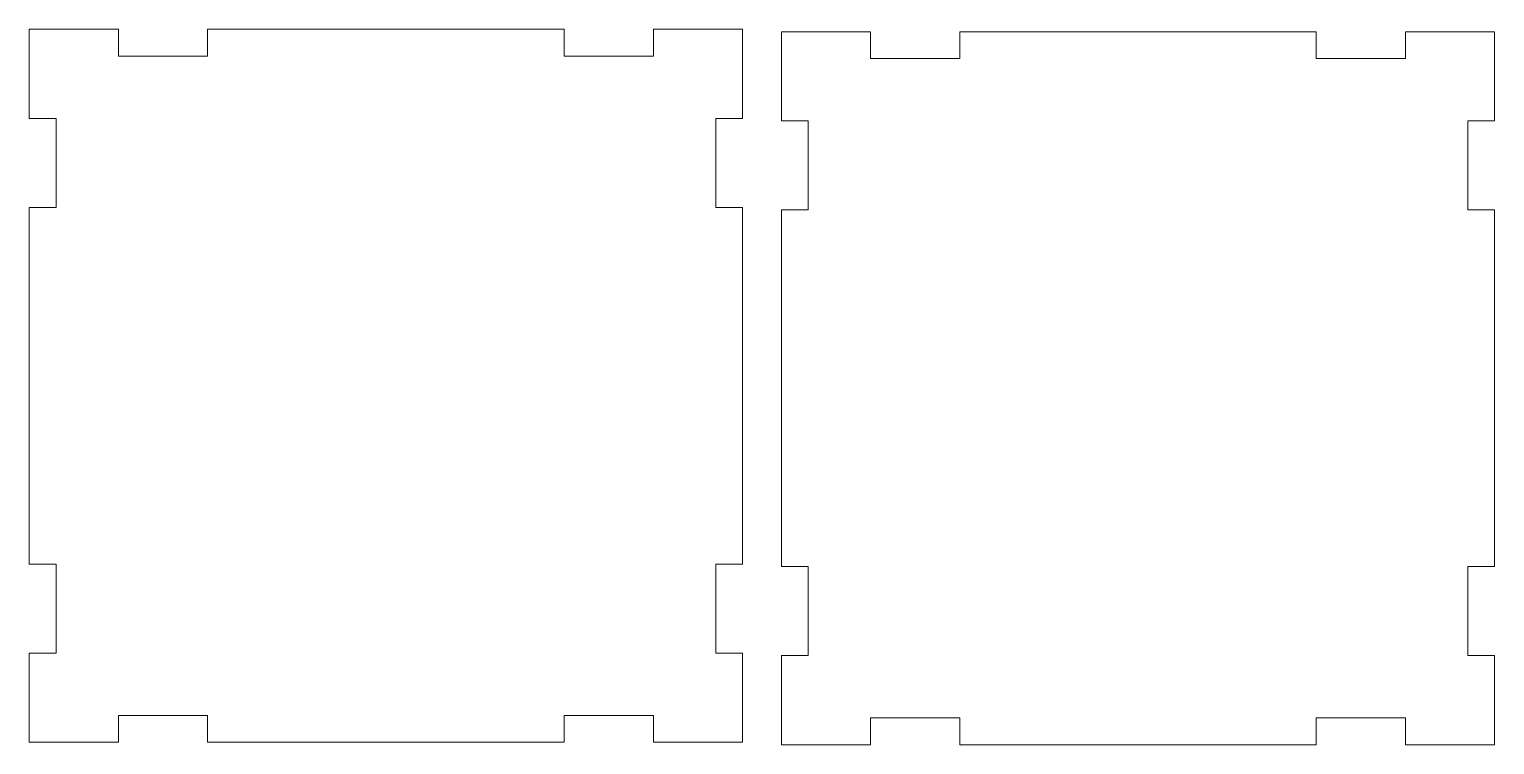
# Model space of a CAD drawing. Header units: inches. Extents: x -4.04 to 3.96, y -5.52 to 0.82.
# Drawn here: x -4.032 to -1.731, y -5.463 to -4.339 of the extents above; entities that cross this region are included whole.
import ezdxf

# ---------------------------------------------------------------- set-up
doc = ezdxf.new("R2010")
doc.units = ezdxf.units.IN
doc.header["$MEASUREMENT"] = 0
doc.layers.add('Katman 1', color=7, linetype='Continuous')

msp = doc.modelspace()

# ---------------------------------------------------------------- linework, layer by layer
at = {"layer": 'Katman 1', "color": 250, "lineweight": 9}
for points in [[(-4.0316, -4.3387), (-4.0316, -4.3387), (-3.8916, -4.3387), (-3.8916, -4.3387)], [(-4.0316, -4.4787), (-4.0316, -4.4787), (-4.0316, -4.3387), (-4.0316, -4.3387)], [(-3.8916, -4.3387), (-3.8916, -4.3387), (-3.8916, -4.3807), (-3.8916, -4.3807)], [(-3.7516, -4.3807), (-3.7516, -4.3807), (-3.7516, -4.3387), (-3.7516, -4.3387)], [(-3.7516, -4.3387), (-3.7516, -4.3387), (-3.1917, -4.3387), (-3.1917, -4.3387)], [(-3.1917, -4.3387), (-3.1917, -4.3387), (-3.1917, -4.3807), (-3.1917, -4.3807)], [(-3.0517, -4.3807), (-3.0517, -4.3807), (-3.0517, -4.3387), (-3.0517, -4.3387)], [(-3.0517, -4.3387), (-3.0517, -4.3387), (-2.9117, -4.3387), (-2.9117, -4.3387)], [(-2.9117, -4.3387), (-2.9117, -4.3387), (-2.9117, -4.4787), (-2.9117, -4.4787)], [(-2.8508, -4.3426), (-2.8508, -4.3426), (-2.7108, -4.3426), (-2.7108, -4.3426)], [(-2.8508, -4.4826), (-2.8508, -4.4826), (-2.8508, -4.3426), (-2.8508, -4.3426)], [(-2.7108, -4.3426), (-2.7108, -4.3426), (-2.7108, -4.3846), (-2.7108, -4.3846)], [(-2.5708, -4.3846), (-2.5708, -4.3846), (-2.5708, -4.3426), (-2.5708, -4.3426)], [(-2.5708, -4.3426), (-2.5708, -4.3426), (-2.0109, -4.3426), (-2.0109, -4.3426)], [(-2.0109, -4.3426), (-2.0109, -4.3426), (-2.0109, -4.3846), (-2.0109, -4.3846)], [(-1.8709, -4.3846), (-1.8709, -4.3846), (-1.8709, -4.3426), (-1.8709, -4.3426)], [(-1.8709, -4.3426), (-1.8709, -4.3426), (-1.7309, -4.3426), (-1.7309, -4.3426)], [(-1.7309, -4.3426), (-1.7309, -4.3426), (-1.7309, -4.4826), (-1.7309, -4.4826)], [(-3.8916, -4.3807), (-3.8916, -4.3807), (-3.7516, -4.3807), (-3.7516, -4.3807)], [(-3.1917, -4.3807), (-3.1917, -4.3807), (-3.0517, -4.3807), (-3.0517, -4.3807)], [(-2.7108, -4.3846), (-2.7108, -4.3846), (-2.5708, -4.3846), (-2.5708, -4.3846)], [(-2.0109, -4.3846), (-2.0109, -4.3846), (-1.8709, -4.3846), (-1.8709, -4.3846)], [(-3.9896, -4.4787), (-3.9896, -4.4787), (-4.0316, -4.4787), (-4.0316, -4.4787)], [(-3.9896, -4.6187), (-3.9896, -4.6187), (-3.9896, -4.4787), (-3.9896, -4.4787)], [(-2.9117, -4.4787), (-2.9117, -4.4787), (-2.9537, -4.4787), (-2.9537, -4.4787)], [(-2.9537, -4.4787), (-2.9537, -4.4787), (-2.9537, -4.6187), (-2.9537, -4.6187)], [(-2.8088, -4.4826), (-2.8088, -4.4826), (-2.8508, -4.4826), (-2.8508, -4.4826)], [(-2.8088, -4.6225), (-2.8088, -4.6225), (-2.8088, -4.4826), (-2.8088, -4.4826)], [(-1.7309, -4.4826), (-1.7309, -4.4826), (-1.7729, -4.4826), (-1.7729, -4.4826)], [(-1.7729, -4.4826), (-1.7729, -4.4826), (-1.7729, -4.6225), (-1.7729, -4.6225)], [(-4.0316, -5.1787), (-4.0316, -5.1787), (-4.0316, -4.6187), (-4.0316, -4.6187)], [(-4.0316, -4.6187), (-4.0316, -4.6187), (-3.9896, -4.6187), (-3.9896, -4.6187)], [(-2.9537, -4.6187), (-2.9537, -4.6187), (-2.9117, -4.6187), (-2.9117, -4.6187)], [(-2.9117, -4.6187), (-2.9117, -4.6187), (-2.9117, -5.1787), (-2.9117, -5.1787)], [(-2.8508, -5.1825), (-2.8508, -5.1825), (-2.8508, -4.6225), (-2.8508, -4.6225)], [(-2.8508, -4.6225), (-2.8508, -4.6225), (-2.8088, -4.6225), (-2.8088, -4.6225)], [(-1.7729, -4.6225), (-1.7729, -4.6225), (-1.7309, -4.6225), (-1.7309, -4.6225)], [(-1.7309, -4.6225), (-1.7309, -4.6225), (-1.7309, -5.1825), (-1.7309, -5.1825)], [(-3.9896, -5.1787), (-3.9896, -5.1787), (-4.0316, -5.1787), (-4.0316, -5.1787)], [(-3.9896, -5.3187), (-3.9896, -5.3187), (-3.9896, -5.1787), (-3.9896, -5.1787)], [(-2.9117, -5.1787), (-2.9117, -5.1787), (-2.9537, -5.1787), (-2.9537, -5.1787)], [(-2.9537, -5.1787), (-2.9537, -5.1787), (-2.9537, -5.3187), (-2.9537, -5.3187)], [(-2.8088, -5.1825), (-2.8088, -5.1825), (-2.8508, -5.1825), (-2.8508, -5.1825)], [(-2.8088, -5.3225), (-2.8088, -5.3225), (-2.8088, -5.1825), (-2.8088, -5.1825)], [(-1.7309, -5.1825), (-1.7309, -5.1825), (-1.7729, -5.1825), (-1.7729, -5.1825)], [(-1.7729, -5.1825), (-1.7729, -5.1825), (-1.7729, -5.3225), (-1.7729, -5.3225)], [(-4.0316, -5.4586), (-4.0316, -5.4586), (-4.0316, -5.3187), (-4.0316, -5.3187)], [(-4.0316, -5.3187), (-4.0316, -5.3187), (-3.9896, -5.3187), (-3.9896, -5.3187)], [(-2.9537, -5.3187), (-2.9537, -5.3187), (-2.9117, -5.3187), (-2.9117, -5.3187)], [(-2.9117, -5.3187), (-2.9117, -5.3187), (-2.9117, -5.4586), (-2.9117, -5.4586)], [(-2.8508, -5.4625), (-2.8508, -5.4625), (-2.8508, -5.3225), (-2.8508, -5.3225)], [(-2.8508, -5.3225), (-2.8508, -5.3225), (-2.8088, -5.3225), (-2.8088, -5.3225)], [(-1.7729, -5.3225), (-1.7729, -5.3225), (-1.7309, -5.3225), (-1.7309, -5.3225)], [(-1.7309, -5.3225), (-1.7309, -5.3225), (-1.7309, -5.4625), (-1.7309, -5.4625)], [(-3.7516, -5.4166), (-3.7516, -5.4166), (-3.8916, -5.4166), (-3.8916, -5.4166)], [(-3.8916, -5.4166), (-3.8916, -5.4166), (-3.8916, -5.4586), (-3.8916, -5.4586)], [(-3.7516, -5.4586), (-3.7516, -5.4586), (-3.7516, -5.4166), (-3.7516, -5.4166)], [(-3.0517, -5.4166), (-3.0517, -5.4166), (-3.1917, -5.4166), (-3.1917, -5.4166)], [(-3.1917, -5.4166), (-3.1917, -5.4166), (-3.1917, -5.4586), (-3.1917, -5.4586)], [(-3.0517, -5.4586), (-3.0517, -5.4586), (-3.0517, -5.4166), (-3.0517, -5.4166)], [(-2.5708, -5.4205), (-2.5708, -5.4205), (-2.7108, -5.4205), (-2.7108, -5.4205)], [(-2.7108, -5.4205), (-2.7108, -5.4205), (-2.7108, -5.4625), (-2.7108, -5.4625)], [(-2.5708, -5.4625), (-2.5708, -5.4625), (-2.5708, -5.4205), (-2.5708, -5.4205)], [(-1.8709, -5.4205), (-1.8709, -5.4205), (-2.0109, -5.4205), (-2.0109, -5.4205)], [(-2.0109, -5.4205), (-2.0109, -5.4205), (-2.0109, -5.4625), (-2.0109, -5.4625)], [(-1.8709, -5.4625), (-1.8709, -5.4625), (-1.8709, -5.4205), (-1.8709, -5.4205)], [(-3.8916, -5.4586), (-3.8916, -5.4586), (-4.0316, -5.4586), (-4.0316, -5.4586)], [(-3.1917, -5.4586), (-3.1917, -5.4586), (-3.7516, -5.4586), (-3.7516, -5.4586)], [(-2.9117, -5.4586), (-2.9117, -5.4586), (-3.0517, -5.4586), (-3.0517, -5.4586)], [(-2.7108, -5.4625), (-2.7108, -5.4625), (-2.8508, -5.4625), (-2.8508, -5.4625)], [(-2.0109, -5.4625), (-2.0109, -5.4625), (-2.5708, -5.4625), (-2.5708, -5.4625)], [(-1.7309, -5.4625), (-1.7309, -5.4625), (-1.8709, -5.4625), (-1.8709, -5.4625)]]:
    msp.add_open_spline(points, degree=3, dxfattribs=at)

doc.saveas('drawing.dxf')
